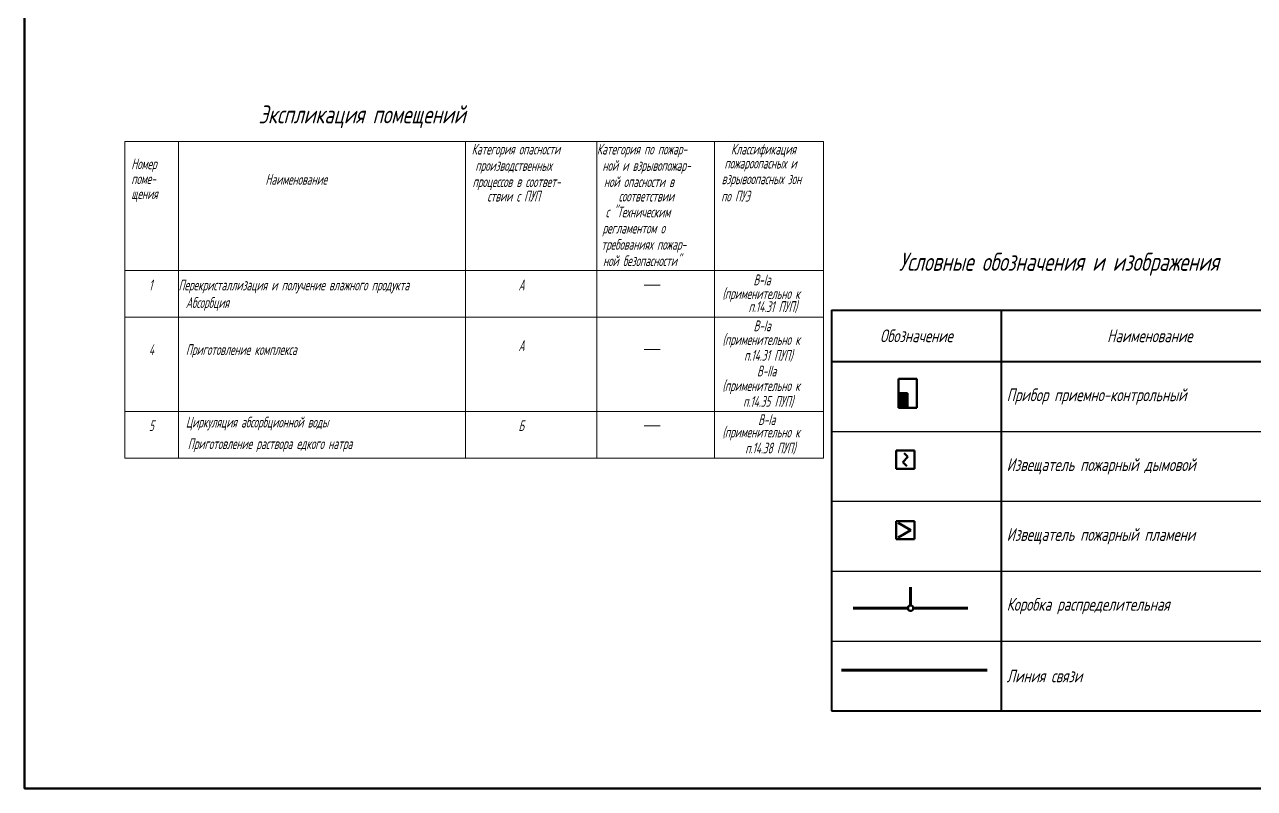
# Model space of a CAD drawing. Header units: millimetres. Extents: x 1663 to 6300, y 431 to 1491.
# Drawn here: x 5293 to 5783.1, y 759.5 to 1064 of the extents above; entities that cross this region are included whole.
import ezdxf

# ---------------------------------------------------------------- set-up
doc = ezdxf.new("R2010")
doc.units = ezdxf.units.MM
for name, color, linetype, lineweight in [('Датчики (Вновь)', 2, 'Continuous', 50), ('Линия связи (Вновь)', 3, 'Continuous', 60), ('ППК и др. приБоры', 171, 'Continuous', 50), ('Связь', 84, 'Continuous', 50), ('Строительный', 251, 'Continuous', 13), ('ТаБлица', 253, 'Continuous', 25), ('Формат - толстая линия', 7, 'Continuous', 50)]:
    doc.layers.add(name, color=color, linetype=linetype, lineweight=lineweight)
doc.styles.add('Simplex', font='simplex.shx', dxfattribs={"width": 0.7, "oblique": 15})

# ---------------------------------------------------------------- blocks, each defined once
blk = doc.blocks.new('A$C0AA457AC')
at = {"layer": 'Строительный', "ltscale": 100}
for p, q in [((1.65, 90.06), (196.41, 90.06)), ((1.65, 90.06), (1.65, 1.83)), ((16.65, 90.06), (16.65, 1.83)), ((96.65, 90.06), (96.65, 1.83)), ((96.65, 25.06), (96.65, 90.06)), ((133.26, 90.06), (133.26, 1.83)), ((166.08, 90.06), (166.08, 1.83)), ((196.41, 90.06), (196.41, 90.06)), ((196.41, 90.06), (196.41, 1.83)), ((1.65, 54.06), (196.41, 54.06)), ((146.4, 50.04), (150.87, 50.04)), ((1.65, 41.06), (196.41, 41.06)), ((146.4, 32.04), (150.87, 32.04)), ((1.65, 14.83), (196.41, 14.83)), ((146.4, 10.82), (150.87, 10.82)), ((1.65, 1.83), (196.41, 1.83))]:
    blk.add_line(p, q, dxfattribs=at)
at = {"layer": 'Строительный', "ltscale": 100, "style": 'Simplex', "oblique": 15}
for s, height, width, p in [('Экспликация помещений', 5, 0.7, (38.96, 95.13)), ('Категория опасности ', 3, 0.6, (98.35, 86.44)), ('Категория по пожар-', 3, 0.6, (133.26, 86.44)), ('Классификация ', 3, 0.6, (170.6, 86.44)), ('Номер', 3, 0.6, (3.48, 82.34)), ('производственных', 3, 0.6, (99.37, 81.87)), ('ной и взрывопожар-', 3, 0.6, (134.8, 81.87)), ('пожароопасных и', 3, 0.6, (168.8, 82.52)), ('поме-', 3, 0.6, (3.48, 78.18)), ('Наименование', 3, 0.6, (40.86, 78.01)), ('процессов в соответ-', 3, 0.6, (98.59, 77.37)), ('ной опасности в ', 3, 0.6, (135.21, 77.37)), ('взрывоопасных зон ', 3, 0.6, (168.03, 78.16)), ('щения', 3, 0.6, (3.48, 74.01)), ('ствии с ПУП', 3, 0.6, (102.7, 73.33)), ('соответствии', 3, 0.6, (139.31, 73.33)), ('по ПУЭ', 3, 0.6, (167.89, 73.33)), ('с "Техническим', 3, 0.6, (135.69, 68.93)), ('регламентом о', 3, 0.6, (134.81, 64.41)), ('требованиях пожар-', 3, 0.6, (134.49, 59.89)), ('ной безопасности"', 3, 0.6, (134.95, 55.32)), ('1', 3, 0.6, (8.39, 48.56)), ('Перекристаллизация и получение влажного продукта', 3, 0.6, (16.65, 48.56)), ('А', 3, 0.6, (111.38, 48.56)), ('В-Iа', 3, 0.6, (176.89, 49.99)), ('(применительно к', 3, 0.6, (168.22, 46.17)), ('Абсорбция', 3, 0.6, (18.69, 43.67)), ('п.14.31 ПУП)', 3, 0.6, (175.53, 42.54)), ('В-Iа', 3, 0.6, (176.92, 37.18)), ('А', 3, 0.6, (111.38, 31.65)), ('(применительно к', 3, 0.6, (168.25, 33.36)), ('4', 3, 0.6, (8.39, 30.56)), ('Приготовление комплекса', 3, 0.6, (18.69, 30.56)), ('п.14.31 ПУП)', 3, 0.6, (174.28, 28.96)), ('В-IIа ', 3, 0.6, (177.87, 24.56)), ('(применительно к', 3, 0.6, (168.22, 20.5)), ('п.14.35 ПУП)', 3, 0.6, (174, 16.1)), ('В-Iа', 3, 0.6, (178.2, 11.01)), ('5', 3, 0.6, (8.39, 9.33)), ('Циркуляция абсорбционной воды', 3, 0.6, (18.69, 10.33)), ('Б', 3, 0.6, (111.38, 9.33)), ('(применительно к', 3, 0.6, (168.22, 7.55)), ('Приготовление раствора едкого натра', 3, 0.6, (19.22, 4.33)), ('п.14.38 ПУП)', 3, 0.6, (174.6, 3.11))]:
    blk.add_text(s, height=height, dxfattribs=dict(at, width=width)).set_placement(p)
blk = doc.blocks.new('*T63')
at = {"layer": 'ТаБлица', "color": 0, "linetype": 'ByBlock', "lineweight": 40, "transparency": 16777216}
for p, q in [((0, 0), (186.06, 0)), ((0, 0), (0, -159.8)), ((67.62, 0), (67.62, -159.8)), ((186.06, 0), (186.06, -159.8)), ((0, -20.58), (186.06, -20.58)), ((0, -159.8), (186.06, -159.8))]:
    blk.add_line(p, q, dxfattribs=at)
at = {"layer": 'ТаБлица', "color": 5, "linetype": 'ByBlock', "lineweight": 25, "transparency": 16777216}
for p, q in [((0, -48.43), (186.06, -48.43)), ((0, -76.27), (186.06, -76.27)), ((0, -104.11), (186.06, -104.11)), ((0, -131.96), (186.06, -131.96))]:
    blk.add_line(p, q, dxfattribs=at)
at = {"layer": 'ТаБлица', "color": 2, "transparency": 16777216, "char_height": 5.082, "style": 'Simplex'}
for s, insert, width, attachment_point in [('Обозначение', (33.81, -10.29), 67.6207, 5), ('Наименование', (126.84, -10.29), 118.4407, 5), ('Прибор приемно-контрольный', (69.8, -34.51), 114.0847, 4), ('Извещатель пожарный дымовой', (69.8, -62.35), 114.0847, 4), ('Извещатель пожарный пламени', (69.8, -90.19), 114.0847, 4), ('Коробка распределительная', (69.8, -118.04), 114.0847, 4), ('Линия связи', (69.8, -145.88), 114.0847, 4)]:
    blk.add_mtext(s, dxfattribs=dict(at, insert=insert, width=width, attachment_point=attachment_point))
blk = doc.blocks.new('A$C3B4B2642')
at = {"layer": 'ППК и др. приБоры'}
blk.add_hatch(color=256, dxfattribs=at).paths.add_polyline_path([(4, 2.5), (4, 0), (8, 0), (8, 2.5)])
for p, q in [((0, 5), (0, 0)), ((8, 5), (0, 5)), ((8, 0), (8, 5)), ((4, 0), (4, 2.5)), ((4, 2.5), (8, 2.5)), ((0, 0), (8, 0))]:
    blk.add_line(p, q, dxfattribs=at)
blk = doc.blocks.new('A$C22FD429A')
at = {"layer": 'Датчики (Вновь)'}
for p, q in [((0, 5), (5, 5)), ((0, 0), (0, 5)), ((3.21, 3.21), (2.15, 4.27)), ((5, 5), (5, 0)), ((5, 0), (0, 0)), ((1.79, 1.79), (3.21, 3.21)), ((1.79, 1.79), (2.85, 0.73))]:
    blk.add_line(p, q, dxfattribs=at)
blk = doc.blocks.new('A$C3AF337A9')
at = {"layer": 'Датчики (Вновь)'}
for p, q in [((0, 5), (5, 5)), ((0, 0), (0, 5)), ((0.5, 0.5), (2.5, 4)), ((2.5, 4), (4.5, 0.5)), ((5, 5), (5, 0)), ((5, 0), (0, 0))]:
    blk.add_line(p, q, dxfattribs=at)

msp = doc.modelspace()

# ---------------------------------------------------------------- linework, layer by layer
at = {"layer": 'Линия связи (Вновь)'}
for p, q in [((5646.11, 832.48), (5646.11, 839.74)), ((5645.02, 831.39), (5623.24, 831.39)), ((5647.2, 831.39), (5668.98, 831.39)), ((5618.55, 806.62), (5676.63, 806.62))]:
    msp.add_line(p, q, dxfattribs=at)
at = {"layer": 'Связь'}
msp.add_circle((5646.11, 831.39), 1.09, dxfattribs=at)
at = {"layer": 'Формат - толстая линия'}
msp.add_lwpolyline([(5292.97, 1491.24), (6300.03, 1491.24), (6300.03, 759.54), (5292.97, 759.54)], close=True, dxfattribs=at)

# ---------------------------------------------------------------- block references
msp.add_blockref('*T63', (5614.59, 950.25))
at = {"xscale": 1.452, "yscale": 1.452, "zscale": 1.452, "rotation": 270}
for name, p in [('A$C3B4B2642', (5641.28, 922.85)), ('A$C3AF337A9', (5640.41, 866.1))]:
    msp.add_blockref(name, p, dxfattribs=at)
at = {"xscale": 1.452, "yscale": 1.452, "zscale": 1.452}
msp.add_blockref('A$C22FD429A', (5640.41, 887), dxfattribs=at)
at = {"layer": 'Линия связи (Вновь)', "xscale": 1.43, "yscale": 1.43, "zscale": 1.43}
msp.add_blockref('A$C0AA457AC', (5330.52, 888.63), dxfattribs=at)

# ---------------------------------------------------------------- texts
at = {"layer": 'ТаБлица', "color": 2, "insert": (5705.25, 968.51), "char_height": 7.26, "width": 268.4535, "attachment_point": 5, "style": 'Simplex'}
msp.add_mtext('Условные обозначения и изображения', dxfattribs=at)

doc.saveas('drawing.dxf')
